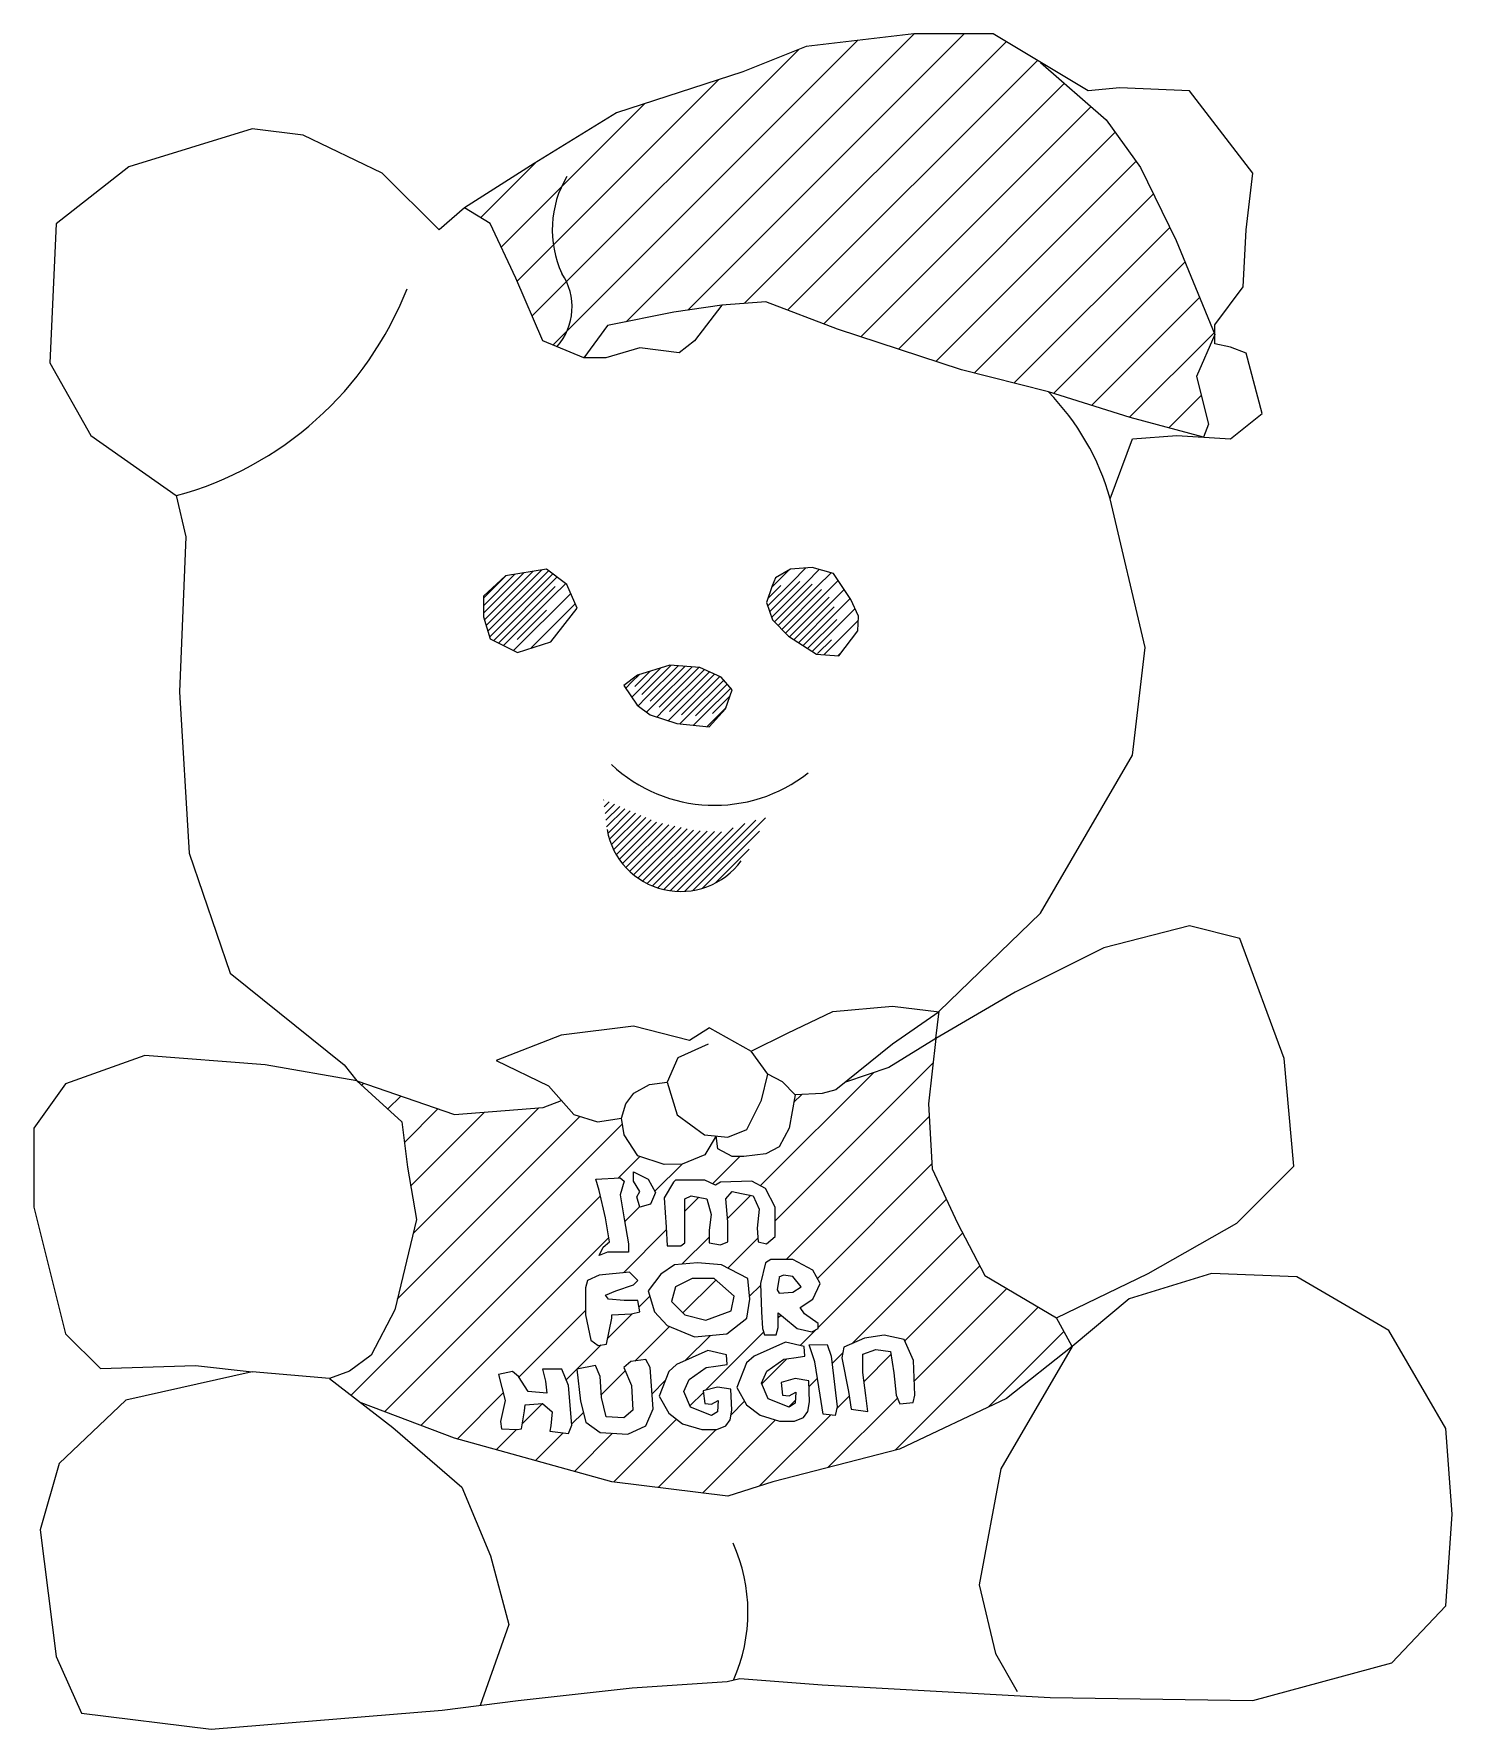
# Model space of a CAD drawing. Extents: x 1586 to 1797, y 500 to 752.
import ezdxf

# ---------------------------------------------------------------- set-up
doc = ezdxf.new("R2010")
doc.units = 0
doc.header["$LTSCALE"] = 10
doc.header["$MEASUREMENT"] = 0
for name, color, linetype in [('3', 3, 'CONTINUOUS'), ('7', 7, 'CONTINUOUS'), ('BH', 3, 'CONTINUOUS')]:
    doc.layers.add(name, color=color, linetype=linetype)
pattern_1 = [(45, (15729.51844, 13178.0841), (-0.55684659, 0.55684659), [])]
pattern_2 = [(45, (12115.516, 11447.9507), (-3.7123106, 3.7123106), [])]

msp = doc.modelspace()

# ---------------------------------------------------------------- hatches: boundary and pattern name
at = {"layer": '3'}
h = msp.add_hatch(dxfattribs=at)
h.set_pattern_fill('ANSI31', color=256, scale=42, style=0)
h.set_pattern_definition(pattern_2)
h.paths.add_polyline_path([(1723.96, 702.36), (1736.87, 699.07), (1749.03, 695.28), (1759.95, 692.35), (1760.67, 694.27), (1758.9, 701.35), (1761.6, 707.64), (1755.86, 721.59), (1750.54, 732.47), (1745.48, 739.55), (1735.7, 748.11), (1728.64, 752.34), (1716.87, 752.34), (1700.86, 750.46), (1691.44, 746.7), (1672.61, 740.58), (1660.37, 733.05), (1650.01, 726.46), (1653.85, 724.12), (1657.64, 716.02), (1661.69, 706.66), (1667.77, 704.13), (1671.31, 708.94), (1681.18, 710.96), (1688.27, 711.97), (1694.85, 712.48), (1705.49, 708.43)])
h = msp.add_hatch(dxfattribs=at)
h.set_pattern_fill('ANSI31', color=256, scale=6.3, style=0)
h.set_pattern_definition(pattern_1)
h.paths.add_polyline_path([(1695.36, 668.99), (1694.96, 667.77), (1695.85, 665.17), (1698.21, 662.73), (1702.36, 660.05, 1.183636)])
h.paths.add_polyline_path([(1688.21, 656.64), (1685.04, 658.1), (1680.57, 658.42), (1675.77, 656.96), (1674.75, 656.19, 0.381348), (1688.86, 651.92), (1689.83, 654.77)])
h.paths.add_polyline_path([(1663.72, 671.59), (1662.2, 672.72), (1656.13, 671.71), (1652.84, 668.68), (1652.84, 665.64), (1653.85, 662.35), (1655.87, 661.34, 0.299594)])
h = msp.add_hatch(dxfattribs=at)
h.set_pattern_fill('ANSI31', color=256, scale=6.3, style=0)
h.set_pattern_definition(pattern_1)
h.paths.add_polyline_path([(1678.61, 635.06), (1670.69, 638.44), (1671.21, 633.96, 0.661577), (1691.18, 629.33), (1693.4, 632.56), (1694.85, 635.82), (1692.14, 635.03), (1688.35, 633.61), (1684.48, 633.8)])
h = msp.add_hatch(dxfattribs=at)
h.set_pattern_fill('ANSI31', color=256, scale=42, style=0)
h.set_pattern_definition(pattern_2)
h.paths.add_polyline_path([(1719.58, 583.49), (1719.04, 593.18), (1720.12, 602.86), (1713.12, 598.56), (1706.69, 596.41), (1705.23, 595.25), (1703.21, 594.68), (1699.18, 594.52), (1698.29, 589.52), (1696.84, 586.78), (1694.82, 585.74), (1691.59, 585.33), (1689.82, 585.33), (1687.72, 586.46), (1687.44, 588.4), (1685.79, 585.57), (1682.4, 584.2), (1679.74, 584.12), (1675.78, 585.41), (1673.77, 588.56), (1673.38, 591.04), (1669.78, 590.48), (1666.29, 591.56), (1664.45, 593.66), (1661.71, 592.64), (1648.52, 591.56), (1634, 596.6), (1640.71, 590.49), (1641.52, 583.76), (1642.87, 575.96), (1639.64, 562.51), (1636.14, 555.79), (1632.91, 553.37), (1629.95, 552.29), (1634.66, 548.66), (1648.52, 543.41), (1671.94, 536.95), (1689.17, 534.8), (1695.89, 536.95), (1714.74, 541.8), (1730.62, 549.33), (1740.41, 557.07), (1738.05, 561.31), (1727.39, 567.62), (1723.35, 575.42)])
h.paths.add_polyline_path([(1701.81, 568.44), (1702.92, 566.42), (1701.81, 564.08), (1699.94, 562.84), (1700.57, 561.9), (1702.61, 560.5), (1702.61, 559.72), (1701.68, 559.26), (1699.48, 559.72), (1697.45, 561.43), (1696.67, 562.06), (1696.67, 559.88), (1696.36, 558.79), (1694.65, 558.79), (1694.34, 559.72), (1694.18, 562.21), (1694.03, 566.42), (1694.8, 569.53), (1695.58, 569.99), (1698.85, 569.99)], flags=16)
h.paths.add_polyline_path([(1700.1, 565.95), (1698.85, 565.17), (1696.83, 565.01), (1696.52, 565.48), (1696.84, 567.42), (1697.45, 567.66), (1698.85, 567.5)], flags=0)
h.paths.add_polyline_path([(1696.21, 573.42), (1694.96, 572.33), (1693.71, 572.64), (1693.56, 574.66), (1693.87, 577.47), (1692.94, 579.49), (1691.22, 579.8), (1689.82, 580.11), (1688.89, 579.02), (1689.2, 575.6), (1689.2, 572.64), (1688.11, 572.17), (1686.39, 572.49), (1686.39, 574.35), (1686.71, 576.69), (1686.08, 579.02), (1683.75, 579.49), (1682.81, 579.02), (1682.81, 576.84), (1682.81, 572.49), (1682.19, 572.02), (1680.16, 572.02), (1680.01, 574.82), (1679.7, 579.18), (1681.1, 581.51), (1681.41, 581.82), (1685.77, 581.82), (1687.33, 581.05), (1688.11, 581.51), (1692.78, 581.67), (1694.8, 580.58), (1696.21, 577.78)], flags=16)
h.paths.add_polyline_path([(1709.53, 558.28), (1712.44, 558.75), (1715.41, 558.09), (1716.8, 554.98), (1717, 549.83), (1716.74, 548.71), (1714.75, 548.51), (1714.22, 549.83), (1713.89, 553.13), (1713.37, 556.3), (1711.18, 556.63), (1709.27, 555.91), (1709.27, 553.2), (1709.73, 549.76), (1709.99, 547.39), (1707.55, 547.72), (1707.15, 550.36), (1706.16, 555.38), (1706.43, 556.96)], flags=16)
h.paths.add_polyline_path([(1703.98, 557.36), (1704.58, 555.64), (1705.1, 551.02), (1705.43, 548.11), (1705.17, 546.79), (1703.39, 546.99), (1702.92, 549.83), (1702.13, 554.78), (1701.27, 557.29)], flags=16)
h.paths.add_polyline_path([(1692.16, 567.19), (1692.47, 564.08), (1692, 561.28), (1689.04, 558.94), (1684.21, 558.48), (1680.16, 560.19), (1678.3, 562.21), (1677.36, 565.33), (1679.23, 567.82), (1681.26, 569.22), (1684.68, 569.53), (1688.26, 569.22)], flags=16)
h.paths.add_polyline_path([(1700.55, 557.06), (1700.66, 555.62), (1698.99, 555.39), (1697.54, 555.17), (1694.98, 553.39), (1694.21, 551.62), (1695.21, 549.28), (1698.32, 548.06), (1699.21, 548.62), (1699.32, 550.28), (1698.32, 549.73), (1697.32, 549.84), (1697.1, 551.73), (1699.21, 552.28), (1701.21, 551.95), (1701.32, 548.84), (1701.1, 547.39), (1700.43, 546.5), (1699.1, 545.95), (1696.88, 545.95), (1693.98, 546.84), (1691.98, 548.39), (1690.54, 550.95), (1691.98, 554.62), (1693.09, 555.62), (1697.76, 557.73)], flags=16)
h.paths.add_polyline_path([(1688.98, 555.81), (1689.09, 554.36), (1687.42, 554.14), (1685.98, 553.92), (1683.42, 552.14), (1682.64, 550.36), (1683.64, 548.03), (1686.76, 546.8), (1687.64, 547.36), (1687.76, 549.03), (1686.76, 548.47), (1685.75, 548.58), (1685.53, 550.47), (1687.64, 551.03), (1689.65, 550.69), (1689.76, 547.58), (1689.54, 546.14), (1688.87, 545.25), (1687.53, 544.69), (1685.31, 544.69), (1682.42, 545.58), (1680.42, 547.14), (1678.97, 549.69), (1680.42, 553.36), (1681.53, 554.36), (1686.2, 556.47)], flags=16)
h.paths.add_polyline_path([(1678.45, 579.96), (1677.67, 578.24), (1676.12, 577.78), (1675.65, 579.33), (1676.12, 580.11), (1675.18, 581.67), (1675.18, 583.07), (1677.36, 581.98)], flags=16)
h.paths.add_polyline_path([(1675.8, 566.88), (1675.18, 566.26), (1672.53, 565.33), (1670.98, 564.7), (1671.44, 564.08), (1673.78, 563.92), (1675.8, 563.92), (1676.12, 562.21), (1674.87, 561.9), (1671.91, 561.75), (1671.91, 561.28), (1671.13, 557.39), (1669.89, 557.23), (1668.8, 558.01), (1668.02, 561.75), (1668.02, 565.79), (1668.33, 566.88), (1670.04, 567.66), (1674.56, 568.13)], flags=16)
h.paths.add_polyline_path([(1674.4, 571.08), (1671.29, 571.08), (1670.04, 570.62), (1670.66, 571.86), (1671.6, 572.64), (1670.98, 576.22), (1670.04, 580.27), (1669.57, 581.98), (1673.16, 582.14), (1673.78, 581.67), (1673.16, 579.64), (1673.78, 576.07), (1674.4, 572.33)], flags=16)
h.paths.add_polyline_path([(1676.97, 555.14), (1677.64, 553.92), (1678.08, 547.8), (1676.97, 545.25), (1674.3, 544.03), (1670.18, 544.25), (1668.07, 545.8), (1667.29, 548.92), (1666.74, 553.7), (1669.52, 554.25), (1670.18, 552.58), (1670.41, 549.47), (1671.07, 546.58), (1673.74, 546.47), (1675.08, 547.58), (1674.86, 551.25), (1673.74, 553.92), (1674.74, 554.81)], flags=16)
h.paths.add_polyline_path([(1664.51, 553.7), (1665.51, 551.25), (1665.96, 545.36), (1665.51, 544.14), (1662.73, 544.47), (1662.84, 545.25), (1663.07, 547.36), (1661.62, 548.58), (1659.06, 548.36), (1658.95, 547.47), (1658.51, 544.8), (1657.84, 544.69), (1655.5, 544.8), (1655.39, 545.92), (1656.06, 549.03), (1655.06, 552.92), (1657.17, 553.36), (1658.06, 552.58), (1659.51, 550.36), (1662.29, 550.14), (1662.07, 551.92), (1661.62, 553.7)], flags=16)
h = msp.add_hatch(dxfattribs=at)
h.set_pattern_fill('ANSI31', color=256, scale=42, style=0)
h.set_pattern_definition(pattern_2)
h.paths.add_polyline_path([(1683.9, 567.19), (1681.41, 565.95), (1680.79, 563.77), (1682.81, 561.75), (1685.93, 560.97), (1689.67, 562.37), (1690.13, 564.55), (1687.17, 567.19)])
at = {"layer": 'BH'}
h = msp.add_hatch(dxfattribs=at)
h.set_pattern_fill('ANSI31', color=256, scale=12.6, style=0)
h.set_pattern_definition([(45, (15729.5184, 13178.084), (-1.11369318, 1.11369318), [])])
h.paths.add_polyline_path([(1666.76, 666.91), (1665.24, 670.45), (1663.72, 671.59, -0.299594), (1655.87, 661.34), (1657.9, 660.33), (1662.84, 661.92)])
h.paths.add_polyline_path([(1677.64, 651.03), (1681.62, 649.73), (1686.42, 649.24), (1688.86, 651.92, -0.381348), (1674.75, 656.19), (1673.74, 655.42), (1675.69, 652.49)])
h.paths.add_polyline_path([(1704.88, 672.08), (1701.71, 672.97), (1698.53, 672.73), (1696.26, 671.43), (1695.77, 670.21), (1695.36, 668.99, -1.183636), (1702.36, 660.05), (1705.69, 659.81), (1708.54, 663.54), (1708.62, 665.74), (1707.48, 668.18)])

# ---------------------------------------------------------------- linework, layer by layer
at = {"layer": '3'}
for points in [[(1686.47, 604.47), (1692.66, 600.98), (1698.05, 603.67), (1704.78, 606.89), (1713.66, 607.7), (1720.62, 606.83)], [(1720.62, 606.83), (1713.7, 602.02), (1705.23, 595.25), (1703.21, 594.68), (1699.18, 594.52), (1697.32, 596.46), (1695.14, 597.59), (1692.66, 600.98)], [(1686.47, 604.47), (1683.51, 602.59), (1675.17, 604.74), (1664.4, 603.4), (1654.71, 599.63), (1662.52, 595.86), (1666.29, 591.56), (1669.78, 590.48), (1673.38, 591.04)], [(1720.12, 602.86), (1713.12, 598.56), (1706.69, 596.41)], [(1686.27, 602.02), (1681.75, 600), (1680.14, 596.38), (1681.67, 591.54), (1685.71, 588.56), (1689.17, 588.23), (1692, 589.36), (1694.18, 593.72), (1695.14, 597.59), (1695.14, 597.59)], [(1687.44, 588.4), (1685.79, 585.57), (1682.4, 584.2), (1679.74, 584.12), (1675.78, 585.41), (1673.77, 588.56), (1673.38, 591.04), (1674.01, 593.15), (1675.22, 594.76), (1677.56, 596.05), (1680.14, 596.38)], [(1699.18, 594.52), (1698.29, 589.52), (1696.84, 586.78), (1694.82, 585.74), (1691.59, 585.33), (1689.82, 585.33), (1687.72, 586.46), (1687.44, 588.4)], [(1675.18, 583.07), (1677.36, 581.98), (1678.45, 579.96), (1677.67, 578.24), (1676.12, 577.78), (1675.65, 579.33), (1676.12, 580.11), (1675.18, 581.67), (1675.18, 583.07)], [(1669.57, 581.98), (1673.16, 582.14), (1673.78, 581.67), (1673.16, 579.64), (1673.78, 576.07), (1674.4, 572.33), (1674.4, 571.08), (1671.29, 571.08), (1670.04, 570.62), (1670.66, 571.86), (1671.6, 572.64), (1670.98, 576.22), (1670.04, 580.27), (1669.57, 581.98)], [(1681.1, 581.51), (1679.7, 579.18), (1680.01, 574.82), (1680.16, 572.02), (1682.19, 572.02), (1682.81, 572.49), (1682.81, 576.84), (1682.81, 579.02), (1683.75, 579.49), (1686.08, 579.02), (1686.71, 576.69), (1686.39, 574.35), (1686.39, 572.49), (1688.11, 572.17), (1689.2, 572.64), (1689.2, 575.6), (1688.89, 579.02), (1689.82, 580.11), (1691.22, 579.8), (1692.94, 579.49), (1693.87, 577.47), (1693.56, 574.66), (1693.71, 572.64), (1694.96, 572.33), (1696.21, 573.42), (1696.21, 577.78), (1694.8, 580.58), (1692.78, 581.67), (1688.11, 581.51), (1687.33, 581.05), (1685.77, 581.82), (1681.41, 581.82), (1681.1, 581.51)], [(1694.8, 569.53), (1694.03, 566.42), (1694.18, 562.21), (1694.34, 559.72), (1694.65, 558.79), (1696.36, 558.79), (1696.67, 559.88), (1696.67, 562.06), (1697.45, 561.43), (1699.48, 559.72), (1701.68, 559.26), (1702.61, 559.72), (1702.61, 560.5), (1700.57, 561.9), (1699.94, 562.84), (1701.81, 564.08), (1702.92, 566.42), (1701.81, 568.44), (1698.85, 569.99), (1695.58, 569.99), (1694.8, 569.53)], [(1674.56, 568.13), (1670.04, 567.66), (1668.33, 566.88), (1668.02, 565.79), (1668.02, 561.75), (1668.8, 558.01), (1669.89, 557.23), (1671.13, 557.39), (1671.91, 561.28), (1671.91, 561.75), (1674.87, 561.9), (1676.12, 562.21), (1675.8, 563.92), (1673.78, 563.92), (1671.44, 564.08), (1670.98, 564.7), (1672.53, 565.33), (1675.18, 566.26), (1675.8, 566.88), (1674.56, 568.13)], [(1679.23, 567.82), (1677.36, 565.33), (1678.3, 562.21), (1680.16, 560.19), (1684.21, 558.48), (1689.04, 558.94), (1692, 561.28), (1692.47, 564.08), (1692.16, 567.19), (1688.26, 569.22), (1684.68, 569.53), (1681.26, 569.22), (1679.23, 567.82)], [(1696.83, 567.35), (1696.52, 565.48), (1696.83, 565.01), (1698.85, 565.17), (1700.1, 565.95), (1698.85, 567.5), (1697.45, 567.66), (1696.75, 567.38)], [(1681.41, 565.95), (1680.79, 563.77), (1682.81, 561.75), (1685.93, 560.97), (1689.67, 562.37), (1690.13, 564.55), (1687.17, 567.19), (1683.9, 567.19), (1681.41, 565.95), (1681.41, 565.95)], [(1700.55, 557.06), (1697.76, 557.73), (1693.09, 555.62), (1691.98, 554.62), (1690.54, 550.95), (1691.98, 548.39), (1693.98, 546.84), (1696.88, 545.95), (1699.1, 545.95), (1700.43, 546.5), (1701.1, 547.39), (1701.32, 548.84), (1701.21, 551.95), (1699.21, 552.28), (1697.1, 551.73), (1697.32, 549.84), (1698.32, 549.73), (1699.32, 550.28), (1699.21, 548.62), (1698.32, 548.06), (1695.21, 549.28), (1694.21, 551.62), (1694.98, 553.39), (1697.54, 555.17), (1698.99, 555.39), (1700.66, 555.62), (1700.55, 557.06)], [(1706.43, 556.96), (1706.16, 555.38), (1707.15, 550.36), (1707.55, 547.72), (1709.99, 547.39), (1709.73, 549.76), (1709.27, 553.2), (1709.27, 555.91), (1711.18, 556.63), (1713.37, 556.3), (1713.89, 553.13), (1714.22, 549.83), (1714.75, 548.51), (1716.74, 548.71), (1717, 549.83), (1716.8, 554.98), (1715.41, 558.09), (1712.44, 558.75), (1709.53, 558.28), (1706.43, 556.96)], [(1666.74, 553.7), (1667.29, 548.92), (1668.07, 545.8), (1670.18, 544.25), (1674.3, 544.03), (1676.97, 545.25), (1678.08, 547.8), (1677.64, 553.92), (1676.97, 555.14), (1674.74, 554.81), (1673.74, 553.92), (1674.86, 551.25), (1675.08, 547.58), (1673.74, 546.47), (1671.07, 546.58), (1670.41, 549.47), (1670.18, 552.58), (1669.52, 554.25), (1666.74, 553.7)], [(1688.98, 555.81), (1686.2, 556.47), (1681.53, 554.36), (1680.42, 553.36), (1678.97, 549.69), (1680.42, 547.14), (1682.42, 545.58), (1685.31, 544.69), (1687.53, 544.69), (1688.87, 545.25), (1689.54, 546.14), (1689.76, 547.58), (1689.65, 550.69), (1687.64, 551.03), (1685.53, 550.47), (1685.75, 548.58), (1686.76, 548.47), (1687.76, 549.03), (1687.64, 547.36), (1686.76, 546.8), (1683.64, 548.03), (1682.64, 550.36), (1683.42, 552.14), (1685.98, 553.92), (1687.42, 554.14), (1689.09, 554.36), (1688.98, 555.81)], [(1701.27, 557.29), (1703.98, 557.36), (1704.58, 555.64), (1705.1, 551.02), (1705.43, 548.11), (1705.17, 546.79), (1703.39, 546.99), (1702.92, 549.83), (1702.13, 554.78), (1701.27, 557.29)], [(1655.06, 552.92), (1656.06, 549.03), (1655.39, 545.92), (1655.5, 544.8), (1657.84, 544.69), (1658.51, 544.8), (1658.95, 547.47), (1659.06, 548.36), (1661.62, 548.58), (1663.07, 547.36), (1662.84, 545.25), (1662.73, 544.47), (1665.51, 544.14), (1665.96, 545.36), (1665.51, 551.25), (1664.51, 553.7), (1661.62, 553.7), (1662.07, 551.92), (1662.29, 550.14), (1659.51, 550.36), (1658.06, 552.58), (1657.17, 553.36), (1655.06, 552.92)]]:
    msp.add_lwpolyline(points, dxfattribs=at)
for centre, radius, start, end in [((1678.68, 723.2), 15.61, 149.4315, 204.539), ((1657.11, 711.71), 8.91, 318.4107, 34.1532), ((1593.79, 733.06), 51.19, 285.148, 338.6557), ((1710.07, 672.99), 37.4, 15.8057, 44.2219), ((1667.23, 517.56), 24.95, 336.0631, 24.262)]:
    msp.add_arc(centre, radius, start, end, dxfattribs=at)
at = {"layer": '7'}
for points in [[(1646.24, 723.17), (1637.77, 731.64), (1626, 737.29), (1618.46, 738.23), (1600.1, 732.58), (1589.27, 724.11), (1588.33, 703.41), (1594.45, 692.59), (1607.16, 683.65), (1608.58, 677.53), (1607.64, 654.47), (1609.05, 630.48), (1615.17, 612.6), (1632.12, 598.95), (1634, 596.6), (1620.35, 598.95), (1602.46, 600.36), (1590.69, 596.13), (1585.98, 589.54), (1585.98, 577.78), (1590.69, 558.96), (1595.86, 553.78), (1609.99, 554.25), (1618.46, 553.31), (1599.63, 549.08), (1589.74, 539.67), (1586.92, 529.78), (1589.27, 510.96), (1593.04, 502.49), (1612.34, 500.14), (1646.71, 502.96), (1658.01, 504.38), (1674.96, 506.26), (1689.09, 507.2), (1690.97, 507.67), (1703.21, 506.73), (1737.11, 504.85), (1767.25, 504.38), (1787.96, 510.02), (1795.97, 518.49), (1796.91, 532.14), (1795.97, 544.84), (1787.49, 559.43), (1773.84, 567.43), (1761.13, 567.9), (1748.88, 564.13), (1740.41, 557.07), (1738.05, 561.31), (1751.71, 567.9), (1764.89, 575.43), (1773.37, 583.89), (1771.95, 599.89), (1765.36, 617.77), (1757.83, 619.65), (1745.12, 616.36), (1731.93, 609.77), (1720.12, 602.86), (1720.63, 606.95), (1735.7, 621.54), (1749.35, 645.06), (1751.24, 661.06), (1746.06, 683.18), (1749.35, 692.12), (1755.95, 692.59), (1763.95, 692.12), (1768.66, 695.88), (1766.3, 704.82), (1763.95, 705.76), (1761.6, 706.23), (1761.6, 709.05), (1765.83, 714.7), (1766.3, 723.17), (1767.25, 731.64), (1757.83, 743.87), (1747.47, 744.34), (1742.76, 743.87), (1728.64, 752.34), (1716.87, 752.34), (1700.86, 750.46), (1691.44, 746.7), (1672.61, 740.58), (1660.37, 733.05), (1650.01, 726.46), (1646.24, 723.17)], [(1735.7, 748.11), (1745.48, 739.55), (1750.54, 732.47), (1755.86, 721.59), (1761.6, 707.64), (1758.9, 701.35), (1760.67, 694.27), (1759.95, 692.35), (1749.03, 695.28), (1736.87, 699.07), (1723.96, 702.36), (1705.49, 708.43), (1694.85, 712.48), (1688.27, 711.97), (1681.18, 710.96), (1671.31, 708.94), (1667.77, 704.13), (1667.77, 704.13)], [(1688.27, 711.97), (1684.22, 706.66), (1681.94, 704.89), (1676.12, 705.65), (1671.06, 704.13), (1667.77, 704.13), (1661.69, 706.66), (1657.64, 716.02), (1653.85, 724.12), (1650.01, 726.46)], [(1666.76, 666.91), (1665.24, 670.45), (1662.2, 672.72), (1656.13, 671.71), (1652.84, 668.68), (1652.84, 665.64), (1653.85, 662.35), (1657.9, 660.33), (1662.84, 661.92), (1666.76, 666.91)], [(1695.77, 670.21), (1694.96, 667.77), (1695.85, 665.17), (1698.21, 662.73), (1702.36, 660.05), (1705.69, 659.81), (1708.54, 663.54), (1708.62, 665.74), (1707.48, 668.18), (1704.88, 672.08), (1701.71, 672.97), (1698.53, 672.73), (1696.26, 671.43), (1695.77, 670.21)], [(1680.57, 658.42), (1675.77, 656.96), (1673.74, 655.42), (1675.69, 652.49), (1677.64, 651.03), (1681.62, 649.73), (1686.42, 649.24), (1688.86, 651.92), (1689.83, 654.77), (1688.21, 656.64), (1685.04, 658.1), (1680.57, 658.42)], [(1720.12, 602.86), (1719.04, 593.18), (1719.58, 583.49), (1723.35, 575.42), (1727.39, 567.62), (1738.05, 561.31)], [(1634, 596.6), (1640.71, 590.49), (1641.52, 583.76), (1642.87, 575.96), (1639.64, 562.51), (1636.14, 555.79), (1632.91, 553.37), (1629.95, 552.29), (1618.46, 553.31)], [(1634, 596.6), (1648.52, 591.56), (1661.71, 592.64), (1664.45, 593.66)], [(1740.41, 557.07), (1730.62, 549.33), (1714.74, 541.8), (1695.89, 536.95), (1689.17, 534.8), (1671.94, 536.95), (1648.52, 543.41), (1634.66, 548.66)], [(1740.41, 557.07), (1729.81, 538.84), (1726.58, 521.62), (1729, 511.4), (1732.23, 505.75)], [(1629.95, 552.29), (1639.37, 545.03), (1649.6, 536.15), (1653.9, 525.93), (1656.59, 515.71), (1652.36, 503.67)]]:
    msp.add_lwpolyline(points, dxfattribs=at)
for centre, radius, start, end in [((1687.23, 660.05), 22.47, 226.876, 308.2539), ((1682.18, 635.89), 11.13, 189.9948, 323.9456)]:
    msp.add_arc(centre, radius, start, end, dxfattribs=at)

doc.saveas('drawing.dxf')
